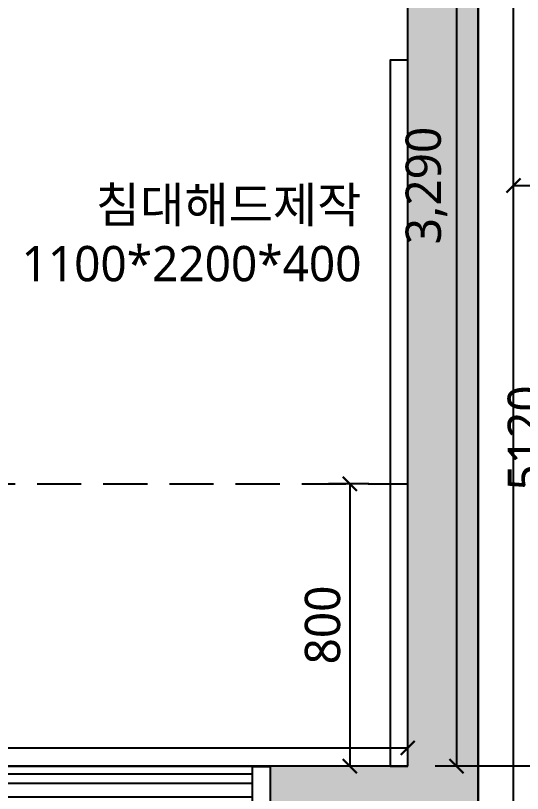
# Model space of a CAD drawing. Header units: millimetres. Extents: x 0 to 460473, y -68369 to 85219.
# Drawn here: x 224323 to 225759, y 29752 to 31956 of the extents above; entities that cross this region are included whole.
import ezdxf

# ---------------------------------------------------------------- set-up
doc = ezdxf.new("R2010")
doc.units = ezdxf.units.MM
doc.header["$LTSCALE"] = 50
doc.linetypes.add('HIDDEN2', pattern=[0.1875, 0.125, -0.0625])
for name, color, linetype in [('DIM', 7, 'Continuous'), ('fur', 6, 'Continuous'), ('ha', 8, 'Continuous'), ('hid', 8, 'HIDDEN2'), ('text', 7, 'Continuous'), ('wall', 2, 'Continuous'), ('wall2', 3, 'Continuous'), ('win', 4, 'Continuous')]:
    doc.layers.add(name, color=color, linetype=linetype)
doc.styles.add('N 맑은고딕', font='malgun.ttf')
doc.styles.add('맑은 고딕', font='malgun.ttf')
doc.dimstyles.new('DH IN40', dxfattribs={"dimscale": 40, "dimtxt": 2.5, "dimasz": 1, "dimexe": 1.5, "dimexo": 1.5, "dimtad": 1, "dimdec": 7, "dimlunit": 6, "dimtxsty": '맑은 고딕', "dimblk": 'ARCHTICK', "dimcen": 2.5, "dimclrd": 256, "dimclre": 256, "dimclrt": 256, "dimadec": 0, "dimazin": 0, "dimtfac": 1, "dimtdec": 7, "dimtix": 1, "dimtmove": 0, "dimatfit": 3, "dimldrblk": 'ARCHTICK', "dimfxl": 1, "dimtfillclr": 1, "dimlwd": -1, "dimlwe": -1, "dimarcsym": 0})

# ---------------------------------------------------------------- blocks, each defined once
blk = doc.blocks.new('2600')
at = {"layer": 'win'}
for p, q in [((8549.2, -153771), (8549.2, -153471)), ((7239.2, -153521), (9759.2, -153521)), ((7249.2, -153608.5), (9749.2, -153608.5)), ((7249.2, -153608.5), (9749.2, -153608.5)), ((7249.2, -153721), (9749.2, -153721))]:
    blk.add_line(p, q, dxfattribs=at)
for points in [[(7199.2, -153721), (7249.2, -153721), (7249.2, -153521), (7199.2, -153521)], [(9799.2, -153721), (9749.2, -153721), (9749.2, -153521), (9799.2, -153521)]]:
    blk.add_lwpolyline(points, close=True, dxfattribs=at)
for points in [[(7249.2, -153543.5), (8579.2, -153543.5), (8579.2, -153568.5), (7249.2, -153568.5)], [(9749.2, -153568.5), (8519.2, -153568.5), (8519.2, -153593.5), (9749.2, -153593.5)], [(7249.2, -153638.5), (8579.2, -153638.5), (8579.2, -153668.5), (7249.2, -153668.5)], [(9749.2, -153668.5), (8519.2, -153668.5), (8519.2, -153698.5), (9749.2, -153698.5)]]:
    blk.add_lwpolyline(points, dxfattribs=at)
blk = doc.blocks.new('EWEDSF')
at = {"layer": 'ha', "transparency": 33554559}
h = blk.add_hatch(color=256, dxfattribs=at)
h.dxf.hatch_style = 1
h.paths.add_polyline_path([(225634, 33319.7), (225384, 33319.7), (225384, 33119.7), (225434, 33119.7), (225434, 29829.7), (225044, 29829.7), (225044, 29629.7), (225634, 29629.7)])
at = {"layer": 'wall', "color": 2}
for p, q in [((225634, 29629.7), (225634, 33319.7)), ((225434, 29829.7), (225434, 33119.7)), ((225434, 29829.7), (221434, 29829.7))]:
    blk.add_line(p, q, dxfattribs=at)
at = {"layer": 'fur', "xscale": -1}
blk.add_blockref('2600', (232243.2, 183350.2), dxfattribs=at)
blk = doc.blocks.new('_ArchTick')
at = {"color": 0, "linetype": 'ByBlock', "const_width": 0.15}
blk.add_lwpolyline([(-0.5, -0.5), (0.5, 0.5)], dxfattribs=at)
blk = doc.blocks.new('*D239')
at = {"layer": 'Defpoints', "color": 0, "transparency": 16777216}
for p in [(225434, 29881.4), (221434, 29829.7), (225434, 29829.7)]:
    blk.add_point(p, dxfattribs=at)
at = {"layer": 'DIM', "transparency": 16777216}
for p, q in [((221434, 29889.7), (221434, 29941.4)), ((225434, 29889.7), (225434, 29941.4)), ((221434, 29881.4), (225434, 29881.4))]:
    blk.add_line(p, q, dxfattribs=at)
at = {"layer": 'DIM', "transparency": 16777216, "xscale": 40, "yscale": 40, "zscale": 40, "rotation": 180}
blk.add_blockref('_ArchTick', (221434, 29881.4), dxfattribs=at)
at = {"layer": 'DIM', "transparency": 16777216, "xscale": 40, "yscale": 40, "zscale": 40}
blk.add_blockref('_ArchTick', (225434, 29881.4), dxfattribs=at)
at = {"layer": 'DIM', "transparency": 16777216, "insert": (223434, 29966.5), "char_height": 100, "attachment_point": 5, "style": '맑은 고딕'}
blk.add_mtext('4,000', dxfattribs=at)
blk = doc.blocks.new('*D243')
at = {"layer": 'Defpoints', "color": 0, "transparency": 16777216}
for p in [(225384, 30629.7), (225269.9, 29829.7), (225384, 29829.7)]:
    blk.add_point(p, dxfattribs=at)
at = {"layer": 'DIM', "transparency": 16777216}
for p, q in [((225324, 30629.7), (225209.9, 30629.7)), ((225269.9, 30629.7), (225269.9, 29829.7)), ((225324, 29829.7), (225209.9, 29829.7))]:
    blk.add_line(p, q, dxfattribs=at)
at = {"layer": 'DIM', "transparency": 16777216, "xscale": 40, "yscale": 40, "zscale": 40}
for p, rotation in [((225269.9, 30629.7), 90), ((225269.9, 29829.7), 270)]:
    blk.add_blockref('_ArchTick', p, dxfattribs=dict(at, rotation=rotation))
at = {"layer": 'DIM', "transparency": 16777216, "insert": (225193.2, 30229.7), "char_height": 100, "attachment_point": 5, "rotation": 90, "style": '맑은 고딕'}
blk.add_mtext('800', dxfattribs=at)
blk = doc.blocks.new('*D252')
at = {"layer": 'Defpoints', "color": 0, "transparency": 16777216}
for p in [(225634, 33319.7), (225634, 28199.2), (225844.7, 28199.2)]:
    blk.add_point(p, dxfattribs=at)
at = {"layer": 'DIM', "transparency": 16777216}
for p, q in [((225694, 33319.7), (225904.7, 33319.7)), ((225844.7, 33319.7), (225844.7, 28199.2)), ((225694, 28199.2), (225904.7, 28199.2))]:
    blk.add_line(p, q, dxfattribs=at)
at = {"layer": 'DIM', "transparency": 16777216, "xscale": 40, "yscale": 40, "zscale": 40}
for p, rotation in [((225844.7, 33319.7), 90), ((225844.7, 28199.2), 270)]:
    blk.add_blockref('_ArchTick', p, dxfattribs=dict(at, rotation=rotation))
at = {"layer": 'DIM', "transparency": 16777216, "insert": (225767.8, 30759.4), "char_height": 100, "attachment_point": 5, "rotation": 90, "style": '맑은 고딕'}
blk.add_mtext('5120', dxfattribs=at)
blk = doc.blocks.new('*D339')
at = {"layer": 'Defpoints', "color": 0, "transparency": 16777216}
for p in [(225914.7, 33119.7), (225572, 29829.7), (225914.7, 29829.7)]:
    blk.add_point(p, dxfattribs=at)
at = {"layer": 'DIM', "transparency": 16777216}
for p, q in [((225854.7, 33119.7), (225512, 33119.7)), ((225572, 33119.7), (225572, 29829.7)), ((225854.7, 29829.7), (225512, 29829.7))]:
    blk.add_line(p, q, dxfattribs=at)
at = {"layer": 'DIM', "transparency": 16777216, "xscale": 40, "yscale": 40, "zscale": 40}
for p, rotation in [((225572, 33119.7), 90), ((225572, 29829.7), 270)]:
    blk.add_blockref('_ArchTick', p, dxfattribs=dict(at, rotation=rotation))
at = {"layer": 'DIM', "transparency": 16777216, "insert": (225487, 31474.7), "char_height": 100, "attachment_point": 5, "rotation": 90, "style": '맑은 고딕'}
blk.add_mtext('3,290', dxfattribs=at)

msp = doc.modelspace()

# ---------------------------------------------------------------- linework, layer by layer
at = {"layer": 'fur'}
msp.add_lwpolyline([(225433.99868442, 29829.695099), (225433.99868442, 31829.695099), (225383.99868442, 31829.695099), (225383.99868442, 29829.695099)], close=True, dxfattribs=at)
at = {"layer": 'hid', "ltscale": 20}
msp.add_line((222133.99868442, 30629.695099), (225433.99868442, 30629.695099), dxfattribs=at)
at = {"layer": 'wall2'}
msp.add_lwpolyline([(225733.99868442, 33319.695099), (225633.99868442, 33319.695099), (225633.99868442, 29399.695099), (225733.99868442, 29399.695099)], close=True, dxfattribs=at)

# ---------------------------------------------------------------- block references
at = {"layer": 'ha'}
msp.add_blockref('EWEDSF', (0, 0), dxfattribs=at)

# ---------------------------------------------------------------- texts
at = {"layer": 'text', "insert": (225303.02293318, 31470.1778342), "char_height": 100, "attachment_point": 3, "style": 'N 맑은고딕'}
msp.add_mtext_dynamic_manual_height_columns('침대해드제작\\P1100*2200*400', width=2503.2681092748, gutter_width=500, heights=[0], dxfattribs=at)

# ---------------------------------------------------------------- dimensions: what is measured, and where the dimension line sits
at = {"layer": 'DIM'}
dim = msp.add_linear_dim(base=(225844.70808735, 28199.19557438), p1=(225633.99868442, 33319.695099), p2=(225633.99868442, 28199.19557438), angle=90, text='5120', dimstyle='DH IN40', dxfattribs=at)
dim.commit()
dim.dimension.update_dxf_attribs({"geometry": '*D252', "text_midpoint": (225767.77194605, 30759.44533669)})
for base, p1, p2, picture, middle in [((225572.0267959218, 29829.6950990021), (225914.7475316617, 33119.695099002), (225914.7475316617, 29829.695099002), '*D339', (225486.9724480957, 31474.695099002)), ((225269.86682387, 29829.6950990021), (225383.9986844184, 30629.695099002), (225383.9986844184, 29829.695099002), '*D243', (225193.202421696, 30229.695099002))]:
    dim = msp.add_linear_dim(base=base, p1=p1, p2=p2, angle=90, dimstyle='DH IN40', dxfattribs=at)
    dim.commit()
    dim.dimension.update_dxf_attribs({"geometry": picture, "text_midpoint": middle})
dim = msp.add_linear_dim(base=(225433.9986844184, 29881.4105637483), p1=(221433.9986844184, 29829.695099002), p2=(225433.9986844184, 29829.695099002), dimstyle='DH IN40', dxfattribs=at)
dim.commit()
dim.dimension.update_dxf_attribs({"geometry": '*D239', "text_midpoint": (223433.9986844184, 29966.4649115744)})

# ---------------------------------------------------------------- leaders
msp.add_leader([(225733.99868442, 31474.695099), (226323.65089485, 31474.695099)], dimstyle='DH IN40', override={"dimgap": 0.625, "dimtad": 0}, dxfattribs=at)

doc.saveas('drawing.dxf')
